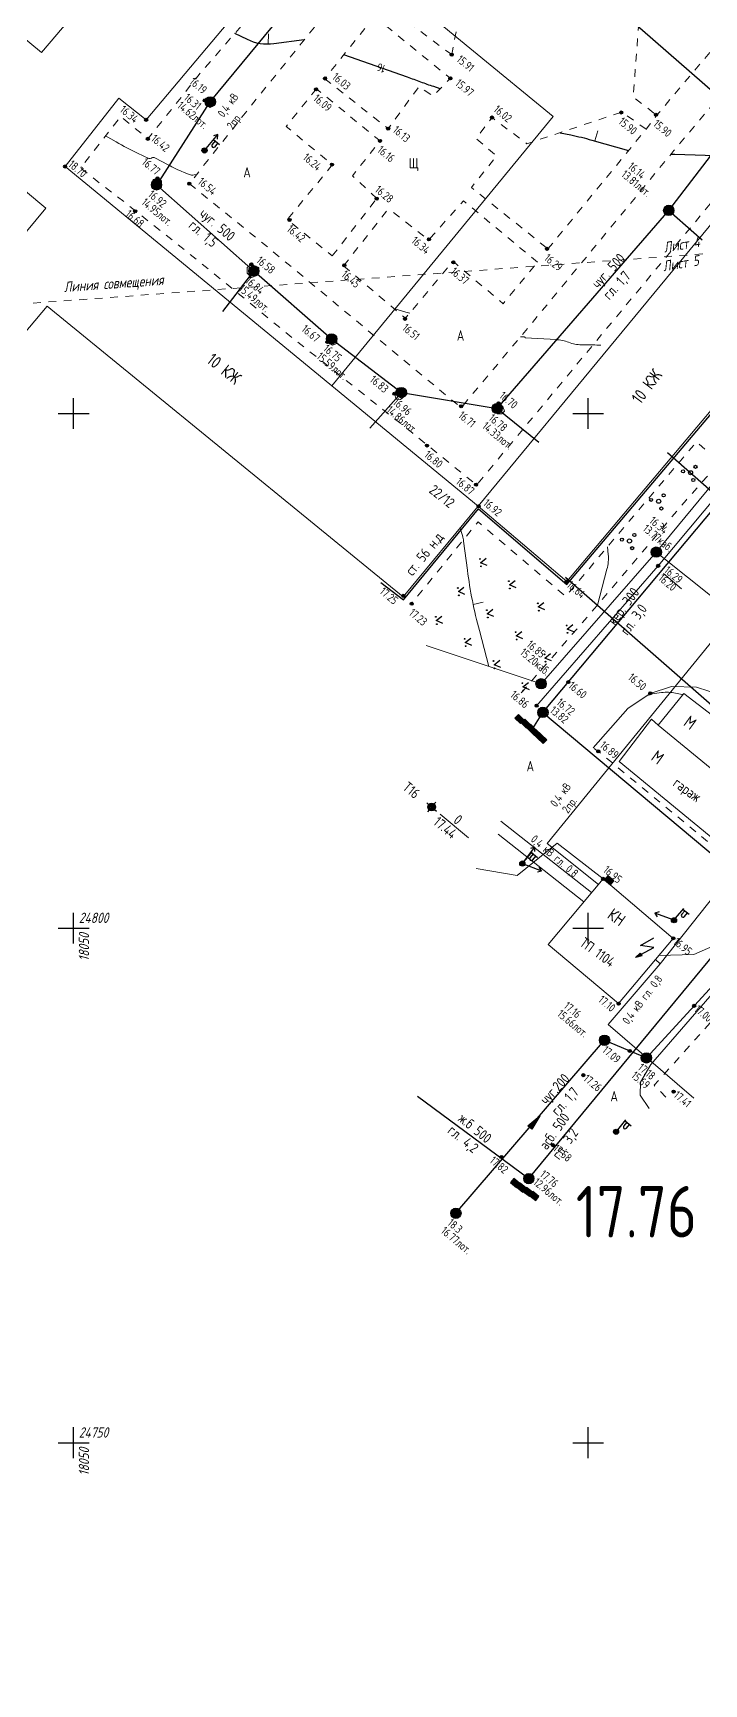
# Model space of a CAD drawing. Header units: metres. Extents: x 2491 to 4153, y 1142 to 2058.
# Drawn here: x 2638.1 to 2703.3, y 1732.8 to 1893.2 of the extents above; entities that cross this region are included whole.
import ezdxf
from ezdxf.enums import TextEntityAlignment as Align

# ---------------------------------------------------------------- set-up
doc = ezdxf.new("R2010")
doc.units = ezdxf.units.M
doc.linetypes.add('g5_01_5x1_5', pattern=[1.5, 0.75, -0.75])
for name, color, linetype, transparency in [('01_Геодезические пункты', 7, 'Continuous', 0.6), ('02_Сетка', 7, 'Continuous', 0.6), ('03_Здания и строения', 7, 'Continuous', 0.6), ('06_Инженерно-технические сооружения', 7, 'Continuous', 0.6), ('07_Объекты электропередачи', 7, 'Continuous', 0.6), ('10_Границы покрытий и угодий', 7, 'Continuous', 0.6), ('13_Растительность', 7, 'Continuous', 0.6), ('19_Горизонтали', 7, 'Continuous', 0.6), ('30_Канализация', 7, 'Continuous', 0.6), ('31_Водопровод', 7, 'Continuous', 0.6), ('32_Теплосеть', 7, 'Continuous', 0.6), ('33_Газопровод', 7, 'Continuous', 0.6), ('35_Телефон', 7, 'Continuous', 0.6), ('37_Кабель низкого напряжения', 7, 'Continuous', 0.6), ('38_Кабели высокого напряжения', 7, 'Continuous', 0.6), ('44_Крышки колодцев', 7, 'Continuous', 0.6), ('61_Отметки высоты поверхности', 7, 'Continuous', 0.6)]:
    doc.layers.add(name, color=color, linetype=linetype, transparency=transparency)
doc.layers.add('rastr', color=7, linetype='Continuous')
doc.layers.add('Сетка', color=7, linetype='Continuous')
doc.styles.add('LIKE11', font='GOST_0.TTF')
doc.styles.add('LIKE14', font='GOST_0.TTF')
doc.styles.add('LIKE17', font='GOST_0.TTF')
doc.styles.add('LIKE32', font='GOST_0.TTF')
doc.styles.add('LIKE36', font='GOST_0.TTF')
doc.styles.add('Line_GUGK', font='GOST_0.TTF')
doc.styles.add('pragmai.shx', font='GOST_0.TTF')
doc.styles.get("Standard").update_dxf_attribs({"font": 'GOST_0.TTF'})
doc.linetypes.add('g5_119_1', pattern='A,4,-1,[31,GUGK_2005.shx,S=0.1,R=0,X=0,Y=0],0.35,[31,GUGK_2005.shx,S=0.08,R=0,X=0,Y=0],3.3,[31,GUGK_2005.shx,S=0.08,R=180,X=0,Y=0],0.35,[31,GUGK_2005.shx,S=0.1,R=180,X=0,Y=0],-1', length=10)
doc.linetypes.add('g5_119_3', pattern='A,4,-1,[31,GUGK_2005.shx,S=0.1,R=0,X=0,Y=0],4,[31,GUGK_2005.shx,S=0.1,R=180,X=0,Y=0],-1', length=10)
doc.linetypes.add('g5_121_g', pattern='A,4,-0.4,["Г",Line_GUGK,S=1,R=0,X=0,Y=-0.5],-1.2,12', length=17.6)
doc.linetypes.add('g5_121_kl', pattern='A,4,-0.4,["Кл",Line_GUGK,S=1,R=0,X=0,Y=-0.5],-2.2,12', length=18.6)
doc.linetypes.add('g5_122_k', pattern='A,1,-1,1.5,-0.4,["К",Line_GUGK,S=1,R=0,X=0,Y=-0.5],-1.5,1.5,-1,4,-1,4,-1,3', length=20.9)
doc.linetypes.add('g5_122_kl', pattern='A,1,-1,1.5,-0.4,["Кл",Line_GUGK,S=1,R=0,X=0,Y=-0.5],-2.4,1.5,-1,4,-1,4,-1,3', length=21.8)
doc.linetypes.add('g5_122_t', pattern='A,1,-1,1.5,-0.4,["Т",Line_GUGK,S=1,R=0,X=0,Y=-0.5],-1.5,1.5,-1,4,-1,4,-1,3', length=20.9)
doc.linetypes.add('g5_122_v', pattern='A,1,-1,1.5,-0.4,["В",Line_GUGK,S=1,R=0,X=0,Y=-0.5],-1.5,1.5,-1,4,-1,4,-1,3', length=20.9)
doc.linetypes.add('g5_133_t', pattern='A,2,[27,GUGK_2005.shx,S=0.4,R=0,X=0,Y=0],2,-1,2,[27,GUGK_2005.shx,S=0.4,R=0,X=0,Y=0],2,-1,2,[27,GUGK_2005.shx,S=0.4,R=0,X=0,Y=0],2,-0.1,["V",Line_GUGK,S=1,R=0,X=0,Y=-0.5],-1', length=15.1)

# ---------------------------------------------------------------- blocks, each defined once
blk = doc.blocks.new('g5_012')
at = {"color": 92}
for points in [[(-1.5, 0), (1.5, 0)], [(0, -1.5), (0, 1.5)]]:
    blk.add_lwpolyline(points, dxfattribs=at)
blk = doc.blocks.new('g5_115_1')
at = {"color": 0}
for points in [[(0, 0), (2, 0)], [(1.65, -0.25), (2, 0), (1.65, 0.25)]]:
    blk.add_lwpolyline(points, dxfattribs=at)
blk = doc.blocks.new('g5_416')
at = {"color": 0}
blk.add_lwpolyline([(0.36, 0.6), (0, 0), (-0.36, 0.6)], dxfattribs=at)
for centre in [(-0.36, 0), (0.36, 0)]:
    blk.add_circle(centre, 0.0375, dxfattribs=at)
blk = doc.blocks.new('g5_117kb')
h = blk.add_hatch(color=255)
h.paths.add_polyline_path([(0.04, 0.04), (0.46, 0.04, 0.367426), (0.04, 0.46)])
h.paths.add_polyline_path([(-0.04, 0.46, 0.367426), (-0.46, 0.04), (-0.04, 0.04)])
h.paths.add_polyline_path([(-0.04, -0.04), (-0.46, -0.04, 0.367426), (-0.04, -0.46)])
h.paths.add_polyline_path([(0.04, -0.46, 0.367426), (0.46, -0.04), (0.04, -0.04)])
at = {"color": 0}
for points in [[(-0.5, 0), (0.5, 0)], [(0, 0.5), (0, -0.5)]]:
    blk.add_lwpolyline(points, dxfattribs=at)
blk.add_circle((0, 0), 0.5, dxfattribs=at)
blk = doc.blocks.new('g5_330')
blk.add_hatch(color=0).paths.add_polyline_path([(0.15, 0, 1), (-0.15, 0, 1)])
at = {"color": 0}
blk.add_circle((0, 0), 0.15, dxfattribs=at)
blk = doc.blocks.new('g5_110_1c')
h = blk.add_hatch(color=255)
edge = h.paths.add_edge_path()
edge.add_arc((0, 0), 0.212, 0, 360)
edge = h.paths.add_edge_path(flags=16)
edge.add_arc((0, 0), 0.0975, 0, 360)
h = blk.add_hatch(color=0)
edge = h.paths.add_edge_path()
edge.add_arc((0, 0), 0.06, 0, 360)
at = {"color": 0}
for p, q in [((0, 0.25), (0, 1.5)), ((0, 1.38), (0.75, 1.38))]:
    blk.add_line(p, q, dxfattribs=at)
blk.add_lwpolyline([(0.2, 1.38), (0.2, 0.93, 1.040016), (0.55, 0.93), (0.55, 1.38)], format="xyb", dxfattribs=at)
for radius in [0.25, 0.06]:
    blk.add_circle((0, 0), radius, dxfattribs=at)
blk = doc.blocks.new('g5_117sv')
h = blk.add_hatch(color=255)
h.paths.add_polyline_path([(-0.04, 0.46, 0.390634), (-0.46, 0, 0.11106), (-0.42, -0.2), (-0.04, 0.02)])
h.paths.add_polyline_path([(0.04, 0.02), (0.42, -0.2, 0.11106), (0.46, 0, 0.390634), (0.04, 0.46)])
h.paths.add_polyline_path([(-0.38, -0.26, 0.524447), (0.38, -0.26), (0, -0.04)])
at = {"color": 0}
for points in [[(0, 0.5), (0, 0)], [(0, 0), (-0.43, -0.25)], [(0.43, -0.25), (0, 0)]]:
    blk.add_lwpolyline(points, dxfattribs=at)
blk.add_circle((0, 0), 0.5, dxfattribs=at)
blk = doc.blocks.new('g5_394')
at = {"color": 0}
for centre, radius in [((0, 0), 0.2), ((0, 0.75), 0.15), ((-0.65, -0.37), 0.15), ((0.65, -0.37), 0.15)]:
    blk.add_circle(centre, radius, dxfattribs=at)
blk = doc.blocks.new('g5_117')
h = blk.add_hatch(color=255)
h.paths.add_polyline_path([(-0.3, 0.35), (0.35, -0.3, 0.177899), (0.46, 0, 0.639215)])
h.paths.add_polyline_path([(-0.35, 0.3, 0.177899), (-0.46, 0, 0.639215), (0.3, -0.35)])
at = {"color": 0}
blk.add_lwpolyline([(0.35, -0.35), (-0.35, 0.35)], dxfattribs=at)
blk.add_circle((0, 0), 0.5, dxfattribs=at)
blk = doc.blocks.new('g5_128a')
h = blk.add_hatch(color=255)
h.paths.add_polyline_path([(-0.1625, 0.2125), (-0.3375, 0.2125), (-0.3375, -0.2125), (-0.1625, -0.2125)])
h.paths.add_polyline_path([(0.0875, 0.2125), (-0.0875, 0.2125), (-0.0875, -0.2125), (0.0875, -0.2125)])
h.paths.add_polyline_path([(0.3375, 0.2125), (0.1625, 0.2125), (0.1625, -0.2125), (0.3375, -0.2125)])
at = {"color": 0}
blk.add_lwpolyline([(-0.375, -0.25), (0.375, -0.25), (0.375, 0.25), (-0.375, 0.25)], close=True, dxfattribs=at)
for points in [[(-0.125, -0.25), (-0.125, 0.25)], [(0.125, -0.25), (0.125, 0.25)]]:
    blk.add_lwpolyline(points, dxfattribs=at)
blk = doc.blocks.new('g5_113a')
blk.add_hatch(color=0).paths.add_polyline_path([(-0.375, 0), (0.375, 0), (0.375, 0.5), (-0.375, 0.5)])
at = {"color": 0}
blk.add_lwpolyline([(-0.375, 0), (0.375, 0), (0.375, 0.5), (-0.375, 0.5)], close=True, dxfattribs=at)
blk = doc.blocks.new('g5_112')
blk.add_hatch(color=0).paths.add_polyline_path([(0, 0), (0.08, 0.61), (0.36, 0.5)])
at = {"color": 0}
blk.add_lwpolyline([(0.22, 0.56), (0.75, 1.88), (-0.38, 1.2), (0.15, 2.6)], dxfattribs=at)
blk.add_lwpolyline([(0, 0), (0.08, 0.61), (0.36, 0.5)], close=True, dxfattribs=at)
blk = doc.blocks.new('g5_005_1')
h = blk.add_hatch(color=255)
edge = h.paths.add_edge_path()
edge.add_arc((0, 0), 0.338, 0, 360)
edge = h.paths.add_edge_path(flags=16)
edge.add_arc((0, 0), 0.1, 0, 360)
at = {"color": 0}
for p, q in [((-0.625, 0), (-0.375, 0)), ((0, 0.625), (0, 0.375)), ((0.375, 0), (0.625, 0)), ((0, -0.375), (0, -0.625))]:
    blk.add_line(p, q, dxfattribs=at)
for radius in [0.375, 0.0625]:
    blk.add_circle((0, 0), radius, dxfattribs=at)
blk = doc.blocks.new('g5_117kl')
h = blk.add_hatch(color=255)
h.paths.add_polyline_path([(0.42, 0.2, 0.633652), (-0.42, 0.2)])
h.paths.add_polyline_path([(-0.45, 0.12, 0.067116), (-0.46, 0, 0.067116), (-0.45, -0.12), (0.45, -0.12, 0.067116), (0.46, 0, 0.067116), (0.45, 0.12)])
h.paths.add_polyline_path([(-0.42, -0.2, 0.633652), (0.42, -0.2)])
at = {"color": 0}
for p, q in [((-0.47, 0.16), (0.47, 0.16)), ((-0.47, -0.16), (0.47, -0.16))]:
    blk.add_line(p, q, dxfattribs=at)
blk.add_circle((0, 0), 0.5, dxfattribs=at)
blk = doc.blocks.new('g5_122_3')
blk.add_hatch(color=0).paths.add_polyline_path([(0, -0.25), (0, 0.25), (1.5, 0)])
at = {"color": 0}
blk.add_lwpolyline([(0, -0.25), (0, 0.25), (1.5, 0), (0, -0.25)], dxfattribs=at)
blk = doc.blocks.new('g_scratch')
at = {"color": 0, "linetype": 'ByBlock', "lineweight": 15}
blk.add_line((0, 0), (1, 0), dxfattribs=at)

msp = doc.modelspace()

# ---------------------------------------------------------------- linework, layer by layer
at = {"layer": '01_Геодезические пункты', "color": 7, "lineweight": 20, "flags": 128}
msp.add_lwpolyline([(2680.4, 1815.04), (2677.65, 1817.33)], dxfattribs=at)
at = {"layer": '03_Здания и строения', "color": 7, "linetype": 'Continuous', "lineweight": 20, "flags": 128}
for points in [[(2681.34, 1847.26), (2641.2, 1880.25), (2646.41, 1886.89), (2649.08, 1884.79), (2676.67, 1917.59), (2676.81, 1917.74), (2667.77, 1925.36), (2667.7, 1925.18), (2638.91, 1891.34), (2617.85, 1908.78), (2610.62, 1900.19), (2639.34, 1876.2), (2633.67, 1869.41), (2629.85, 1872.5), (2596.41, 1832.67), (2602.19, 1827.79), (2603.05, 1828.76), (2605.67, 1826.57), (2639.47, 1866.67), (2674.07, 1838.45), (2681.34, 1847.26)], [(2708.11, 1879.64), (2681.34, 1847.26), (2689.95, 1839.93), (2717.16, 1872.19), (2708.11, 1879.64)], [(2698.84, 1825.97), (2701.32, 1829.06), (2710.12, 1822.33), (2707.34, 1819.02)], [(2709.99, 1816.67), (2707.34, 1819.02), (2698.84, 1825.97), (2698.2, 1826.56), (2695.05, 1822.45), (2706.7, 1812.86), (2709.99, 1816.67)], [(2693.49, 1811.05), (2700.31, 1805.26), (2695, 1798.92), (2688.15, 1804.68), (2693.49, 1811.05)]]:
    msp.add_lwpolyline(points, dxfattribs=at)
at = {"layer": '06_Инженерно-технические сооружения', "color": 7, "linetype": 'Continuous', "lineweight": 20, "flags": 128}
for points in [[(2654.78, 1886.68), (2655.28, 1886.97), (2655.73, 1886.63), (2655.68, 1886.24), (2655.31, 1885.98), (2654.85, 1886.29), (2654.78, 1886.68)], [(2649.76, 1878.99), (2650.18, 1879.1), (2650.57, 1878.87), (2650.57, 1878.23), (2650.07, 1877.95), (2649.59, 1878.31), (2649.76, 1878.99)], [(2659.3, 1870.74), (2660.04, 1870.45), (2659.87, 1869.67), (2659.32, 1869.48), (2658.89, 1869.9), (2658.9, 1870.43), (2659.3, 1870.74)], [(2666.69, 1863.19), (2666.74, 1863.73), (2667.17, 1863.91), (2667.58, 1863.63), (2667.62, 1863.06), (2667.19, 1862.91), (2666.69, 1863.19)], [(2673.21, 1858.18), (2673.54, 1858.71), (2674.03, 1858.72), (2674.41, 1858.12), (2673.79, 1857.6), (2673.37, 1857.65), (2673.21, 1858.18)], [(2683.33, 1857.25), (2683.73, 1856.94), (2683.89, 1856.48), (2683.64, 1856.21), (2683.2, 1856.22), (2682.88, 1856.79), (2683.33, 1857.25)]]:
    msp.add_lwpolyline(points, dxfattribs=at)
at = {"layer": '10_Границы покрытий и угодий', "color": 7, "linetype": 'g5_01_5x1_5', "lineweight": 20, "flags": 128}
for points in [[(2678.77, 1891.12), (2678.77, 1891.12), (2680.29, 1899.05), (2688.23, 1902.05), (2689.41, 1902.63), (2690.85, 1903.54), (2696.65, 1910.6), (2695.27, 1919.11), (2696.52, 1919.32), (2698.74, 1908.79), (2703.81, 1904.77), (2713.36, 1907.72), (2714.6, 1906.69), (2704.69, 1903.4), (2699.7, 1897.55), (2695.64, 1901.47), (2693.99, 1899.26), (2697.14, 1896.57), (2696.41, 1887.01), (2698.69, 1885.22)], [(2681.52, 1913.59), (2675.53, 1906.37), (2667.88, 1896.83), (2659.81, 1886.84), (2653.27, 1878.58), (2661.11, 1872.23), (2672.36, 1862.89), (2679.69, 1856.82), (2686.18, 1864.57), (2692.57, 1872.32), (2700.37, 1881.8), (2706.48, 1889.08), (2720.81, 1877.04), (2721.32, 1870.97), (2714.31, 1862.62), (2707.75, 1854.83), (2706.31, 1856.07), (2708.43, 1858.59), (2707.43, 1859.45), (2718.25, 1872.17), (2707.64, 1881.12), (2681.19, 1849.3), (2674.37, 1854.83), (2663.24, 1863.65), (2654.46, 1870.83), (2648.19, 1875.83), (2642.69, 1880.1), (2646.61, 1885.11), (2649.24, 1882.94), (2654.42, 1889.41), (2660.41, 1896.31), (2665.8, 1902.75), (2671.26, 1909.09), (2670.24, 1909.94)], [(2678.77, 1891.12), (2672.23, 1896.01)], [(2671.26, 1894.85), (2666.44, 1888.78)], [(2671.26, 1894.85), (2678.64, 1888.81)], [(2688.12, 1872.24), (2688.12, 1872.24), (2697.67, 1883.88), (2698.69, 1885.22), (2706.53, 1894.47), (2724.27, 1879.88), (2726.17, 1867.05)], [(2666.44, 1888.78), (2672.6, 1883.93), (2675.57, 1887.99), (2676.98, 1887.1), (2678.64, 1888.81)], [(2665.63, 1887.8), (2665.63, 1887.8), (2662.7, 1884.15), (2667.17, 1880.41), (2662.79, 1875.08), (2667.17, 1871.57)], [(2671.5, 1877.15), (2671.5, 1877.15), (2669.13, 1879.36), (2671.81, 1882.74), (2665.63, 1887.8)], [(2697.67, 1883.88), (2695.29, 1885.54), (2686.08, 1882.46), (2682.69, 1885.01), (2681.15, 1882.98), (2683.14, 1881.27), (2680.69, 1878.22), (2688.12, 1872.24)], [(2667.17, 1871.57), (2671.5, 1877.15)], [(2687.11, 1870.96), (2679.92, 1876.92), (2676.54, 1873.13), (2672.63, 1876.15)], [(2668.27, 1870.61), (2672.63, 1876.15)], [(2668.27, 1870.61), (2674.27, 1865.51), (2678.9, 1871.04), (2683.77, 1866.92), (2687.11, 1870.96)], [(2685.54, 1829.12), (2692.63, 1837.28), (2701.55, 1847.82), (2704.84, 1851.56), (2702.55, 1853.5), (2689.84, 1838.48), (2681.33, 1845.73), (2674.87, 1837.79)], [(2712.74, 1815.58), (2706.18, 1812.58), (2693.02, 1823.43), (2692.53, 1823.79)], [(2699.59, 1789.85), (2698.45, 1790.99), (2713.52, 1807.78), (2721.14, 1800.8), (2729.92, 1793.23), (2738.39, 1786.18), (2747.53, 1778.48), (2755.99, 1771.15), (2762.09, 1766.32), (2755.08, 1758.15), (2742.13, 1742.66), (2737.32, 1746.85)]]:
    msp.add_lwpolyline(points, dxfattribs=at)
at = {"layer": '10_Границы покрытий и угодий', "color": 7, "linetype": 'Continuous', "lineweight": 20, "flags": 128}
for points in [[(2687.02, 1827.87), (2698.84, 1841.46), (2710.91, 1855.9), (2719.88, 1866.66), (2726.14, 1866.89), (2740.11, 1867.57), (2742.18, 1868.26), (2743.53, 1869.33), (2746.48, 1872.64)], [(2712.06, 1823.37), (2704.95, 1828.89), (2702.56, 1829.67), (2700.15, 1829.73), (2698.07, 1829.06), (2695.89, 1827.58), (2692.53, 1823.79)], [(2714.28, 1811.62), (2698.13, 1793.01), (2697.11, 1791.3), (2697.08, 1790.02), (2697.98, 1788.73)]]:
    msp.add_lwpolyline(points, dxfattribs=at)
at = {"layer": '19_Горизонтали', "color": 32, "linetype": 'Continuous', "lineweight": 30, "elevation": 16, "flags": 128}
for points in [[(2664.44, 1892.57), (2661.48, 1892.17, -0.148645), (2658.91, 1892.58), (2657.69, 1893.18)], [(2677.66, 1887.8), (2677.03, 1888.01, -0.010478), (2675.78, 1888.45), (2675.76, 1888.46, 0.006024), (2674.48, 1888.92), (2668.28, 1891.1)], [(2689.3, 1883.53), (2690.34, 1883.32, -0.018166), (2692.4, 1882.82), (2695.97, 1881.81)], [(2709.91, 1878.16), (2710.02, 1878.16, 0.632364), (2710.06, 1878.24), (2707.74, 1881.02, -0.043239), (2707.71, 1881.08), (2707.71, 1881.08, 0.101622), (2707.67, 1881.12), (2707.66, 1881.12, 0.146732), (2707.6, 1881.15), (2707.21, 1881.17, 0.007304), (2706.36, 1881.21), (2700.47, 1881.41, 0.00783), (2700.19, 1881.42), (2700.05, 1881.42)]]:
    msp.add_lwpolyline(points, format="xyb", dxfattribs=at)
at = {"layer": '19_Горизонтали', "color": 32, "linetype": 'Continuous', "lineweight": 20, "flags": 128}
for points, elevation in [([(2645.14, 1883.23), (2646.16, 1882.64, 0.025132), (2648.24, 1881.55), (2649.35, 1881.04, 0.26945), (2649.58, 1881.06), (2649.62, 1881.09, -0.182837), (2649.77, 1881.13), (2649.77, 1881.13, -0.096907), (2649.93, 1881.08), (2651.21, 1880.4, 0.025597), (2652.72, 1879.69), (2653.26, 1879.47, 0.145033), (2653.74, 1879.43), (2653.98, 1879.48)], 16.5), ([(2673.14, 1866.47), (2674.32, 1866.11, 0.01234), (2674.57, 1866.04), (2674.7, 1866.01)], 16.5), ([(2693.27, 1862.91), (2692.88, 1862.91, -0.006603), (2692.12, 1862.92), (2691.38, 1862.93, -0.082107), (2690.14, 1863.17), (2690.14, 1863.17, 0.072477), (2688.91, 1863.43), (2685.93, 1863.61, -0.302818), (2685.9, 1863.64), (2685.9, 1863.64, 0.147853), (2685.86, 1863.68), (2685.86, 1863.69, 0.161936), (2685.81, 1863.7), (2685.45, 1863.71)], 16.5), ([(2682.39, 1831.68), (2681.46, 1835.17, -0.03293), (2680.3, 1841.03), (2679.93, 1843.85, 0.017288), (2679.89, 1844.12), (2679.89, 1844.12, 0.029231), (2679.82, 1844.39), (2679.58, 1845.12)], 17), ([(2692.93, 1837.64), (2693.86, 1841.13, 0.088539), (2693.99, 1842.57), (2693.92, 1843.3)], 16.5), ([(2701.21, 1828.92), (2701.2, 1828.93, 0.16151), (2701.16, 1828.95), (2700.52, 1829.09, 0.08761), (2699.17, 1829.14), (2698.26, 1829.01, 0.071793), (2697.9, 1828.9), (2697.72, 1828.82)], 16.5)]:
    msp.add_lwpolyline(points, format="xyb", dxfattribs=dict(at, elevation=elevation))
at = {"layer": '30_Канализация', "color": 12, "linetype": 'g5_122_k', "lineweight": 30, "flags": 128}
for points in [[(2656.54, 1866.18), (2659.53, 1870.09), (2650.1, 1878.44), (2655.31, 1886.53), (2665.24, 1898.58), (2674.32, 1911.16), (2675.36, 1912.68), (2679.17, 1916.24), (2681.02, 1918.09), (2691.36, 1928.73), (2695.14, 1929.83), (2702.08, 1924.07), (2714.54, 1913.92), (2727, 1903.17), (2744.33, 1888.75), (2756.73, 1878.66), (2759.88, 1882.38)], [(2675.36, 1912.68), (2706.9, 1885.14), (2726.58, 1869.58), (2721.73, 1864.5), (2752.84, 1837.96), (2757.48, 1834.51)], [(2699.87, 1875.99), (2706.9, 1885.14)], [(2683.19, 1856.74), (2699.87, 1875.99), (2703.11, 1873.13)], [(2659.54, 1870.1), (2667.1, 1863.5), (2673.88, 1858.29)], [(2670.81, 1854.83), (2673.88, 1858.29), (2683.19, 1856.74), (2687.23, 1853.46)], [(2679.18, 1778.55), (2693.63, 1795.36), (2697.69, 1793.65), (2715.3, 1812.83), (2729.14, 1801.61), (2757.48, 1834.51)]]:
    msp.add_lwpolyline(points, dxfattribs=at)
at = {"layer": '30_Канализация', "color": 42, "linetype": 'g5_122_kl', "lineweight": 30, "flags": 128}
for points in [[(2687.64, 1827.22), (2718.33, 1863.84)], [(2687.64, 1827.22), (2708.94, 1809.36)], [(2675.46, 1789.93), (2686.27, 1781.92), (2708.94, 1809.36)]]:
    msp.add_lwpolyline(points, dxfattribs=at)
at = {"layer": '30_Канализация', "color": 3, "linetype": 'g5_121_kl', "lineweight": 30, "flags": 128}
msp.add_lwpolyline([(2686.65, 1825.65), (2687.64, 1827.22)], dxfattribs=at)
at = {"layer": '31_Водопровод', "color": 94, "linetype": 'g5_122_v', "lineweight": 30, "flags": 128}
msp.add_lwpolyline([(2689.82, 1840.37), (2704.83, 1827.23), (2733.08, 1862.08)], dxfattribs=at)
at = {"layer": '32_Теплосеть', "color": 5, "linetype": 'g5_122_t', "lineweight": 30, "flags": 128}
msp.add_lwpolyline([(2699.75, 1852.47), (2708.12, 1845.1), (2713.08, 1851.48), (2722.19, 1844.33), (2739.18, 1864.89), (2750.13, 1856.3)], dxfattribs=at)
at = {"layer": '33_Газопровод', "color": 132, "linetype": 'g5_121_g', "lineweight": 30, "flags": 128}
msp.add_lwpolyline([(2671.9, 1839.84), (2674.1, 1838.14), (2681.37, 1846.98), (2689.96, 1839.64), (2716.67, 1871.2)], dxfattribs=at)
at = {"layer": '35_Телефон', "color": 6, "linetype": 'g5_133_t', "lineweight": 20, "flags": 128}
for points in [[(2717.33, 1897.73), (2733.35, 1884.72), (2698.66, 1842.79), (2687.46, 1830), (2676.28, 1833.71)], [(2698.66, 1842.79), (2753.14, 1799.33), (2758.94, 1806.45)]]:
    msp.add_lwpolyline(points, dxfattribs=at)
at = {"layer": '37_Кабель низкого напряжения', "color": 1, "linetype": 'g5_119_3', "lineweight": 20, "flags": 128}
for points in [[(2709.16, 1924.27), (2696.5, 1908.58), (2737.61, 1875.27), (2688.06, 1814.47), (2693.04, 1810.51)], [(2665.41, 1904.2), (2688.63, 1885.1), (2667.13, 1858.94)], [(2699.04, 1802.78), (2757.13, 1875.98), (2745.66, 1885.54), (2749.75, 1890.27)], [(2692.37, 1809.71), (2683.54, 1816.66)], [(2693.49, 1811.05), (2689.02, 1814.52), (2685.13, 1811.36), (2681.16, 1812.06)], [(2691.6, 1808.8), (2683.29, 1815.39)], [(2698.58, 1803.2), (2699.04, 1802.78), (2693.97, 1796.88), (2702.31, 1789.74)]]:
    msp.add_lwpolyline(points, dxfattribs=at)
at = {"layer": '38_Кабели высокого напряжения', "color": 1, "linetype": 'g5_119_1', "lineweight": 20, "flags": 128}
msp.add_lwpolyline([(2698.91, 1803.6), (2702.3, 1803.69), (2707.09, 1805.81), (2711.33, 1806.6), (2717.48, 1804.8), (2762.71, 1766.32), (2767.8, 1764.39), (2774.39, 1763.07), (2778.4, 1764.62), (2780.99, 1764.98), (2785.6, 1763.51), (2823.33, 1732.82), (2825.58, 1735.45)], dxfattribs=at)
at = {"layer": '61_Отметки высоты поверхности', "color": 7, "linetype": 'Continuous', "lineweight": 5, "flags": 128}
msp.add_lwpolyline([(2699.37, 1840.72), (2701.12, 1839.22)], dxfattribs=at)
at = {"layer": 'rastr', "color": 5, "linetype": 'g5_01_5x1_5', "lineweight": 20, "flags": 128}
msp.add_lwpolyline([(2627.62, 1866.21), (2792.72, 1878.33)], dxfattribs=at)

# ---------------------------------------------------------------- block references
at = {"layer": '01_Геодезические пункты', "color": 7, "linetype": 'Continuous', "lineweight": 20, "rotation": 320.2244407250127}
msp.add_blockref('g5_005_1', (2676.82, 1818.03, 17.45), dxfattribs=at)
at = {"layer": '02_Сетка', "color": 92, "linetype": 'Continuous', "lineweight": 15, "ltscale": 0.5}
for p in [(2642.03, 1856.26), (2692.03, 1856.26), (2642.03, 1806.26), (2692.03, 1806.26), (2642.03, 1756.26), (2692.03, 1756.26)]:
    msp.add_blockref('g5_012', p, dxfattribs=at)
at = {"layer": '06_Инженерно-технические сооружения', "color": 7, "linetype": 'Continuous', "lineweight": 20}
for p, rotation in [((2685.35, 1826.57, 16.76), 315.8459224485107), ((2685.96, 1826.13, 16.73), 315.8459222222222), ((2686.52, 1825.62, 16.75), 315.8459222222222), ((2687.05, 1825.12, 16.76), 315.8459222222222), ((2687.56, 1824.62, 16.76), 315.8459222222222), ((2684.94, 1781.5, 17.67), 321.6950619219023), ((2685.56, 1781.05, 17.67), 320.7933090504353), ((2686.18, 1780.64, 17.77), 322.4517867792394), ((2686.8, 1780.23, 17.79), 322.2173429107316)]:
    msp.add_blockref('g5_128a', p, dxfattribs=dict(at, rotation=rotation))
at = {"layer": '07_Объекты электропередачи', "color": 7, "linetype": 'Continuous', "lineweight": 20}
for name, p, rotation in [('g5_110_1c', (2654.75, 1881.81), 320.2655211251469), ('g5_115_1', (2654.75, 1881.81, 16.39), 50.31307904909237), ('g5_115_1', (2685.64, 1812.53, 17.31), 52.51059679189558), ('g5_110_1c', (2685.64, 1812.53, 17.32), 320.2244407250127), ('g5_115_1', (2685.64, 1812.53, 17.32), 339.491547412249), ('g5_113a', (2693.91, 1810.7), 320.1306380070104), ('g5_115_1', (2700.38, 1807.02, 16.9), 159.4915424032926), ('g5_110_1c', (2700.38, 1807.02, 16.9), 320.2244407250127), ('g5_112', (2696.64, 1803.4), 320.2655211251469), ('g5_110_1c', (2694.75, 1786.47, 17.42), 320.2244407250127)]:
    msp.add_blockref(name, p, dxfattribs=dict(at, rotation=rotation))
at = {"layer": '13_Растительность', "color": 92, "linetype": 'Continuous', "lineweight": 20, "rotation": 320.2655211251469}
for p in [(2701.99, 1850.5), (2698.89, 1847.73), (2696.05, 1843.87)]:
    msp.add_blockref('g5_394', p, dxfattribs=at)
at = {"layer": '13_Растительность', "color": 92, "linetype": 'Continuous', "lineweight": 20, "ltscale": 0.5, "rotation": 277.5631784342272}
for p in [(2681.57, 1841.76), (2684.38, 1839.61), (2679.42, 1838.95), (2677.27, 1836.14), (2682.23, 1836.8), (2687.19, 1837.46), (2685.04, 1834.65), (2689.99, 1835.31), (2680.08, 1834), (2682.89, 1831.85), (2687.84, 1832.5), (2685.69, 1829.7)]:
    msp.add_blockref('g5_416', p, dxfattribs=at)
at = {"layer": '19_Горизонтали', "color": 32, "linetype": 'Continuous', "lineweight": -3}
for p, rotation in [((2660.95, 1892.13, 16), 89.30057747309053), ((2692.69, 1882.74, 16), 74.23365827728429), ((2680.86, 1837.71, 17), 11.55717184928181)]:
    msp.add_blockref('g_scratch', p, dxfattribs=dict(at, rotation=rotation))
at = {"layer": '30_Канализация', "color": 7, "linetype": 'Continuous', "lineweight": 20, "rotation": 49.31975097771907}
msp.add_blockref('g5_122_3', (2686.36, 1786.9), dxfattribs=at)
at = {"layer": '44_Крышки колодцев', "color": 7, "linetype": 'Continuous', "lineweight": 20, "rotation": 320.2244407250127}
for name, p in [('g5_117kb', (2655.31, 1886.53, 16.31)), ('g5_117kb', (2650.08, 1878.48, 16.92)), ('g5_117kb', (2699.87, 1875.99, 16.14)), ('g5_117kb', (2659.54, 1870.1, 16.84)), ('g5_117kb', (2667.1, 1863.5, 16.75)), ('g5_117kb', (2673.88, 1858.29, 16.96)), ('g5_117kb', (2683.19, 1856.74, 16.78)), ('g5_117sv', (2698.66, 1842.79, 16.34)), ('g5_117sv', (2687.46, 1830, 16.85)), ('g5_117', (2687.64, 1827.22, 16.72)), ('g5_117kb', (2693.63, 1795.36, 17.16)), ('g5_117kb', (2697.69, 1793.65, 17.18)), ('g5_117kl', (2686.27, 1781.92, 17.76)), ('g5_117kb', (2679.18, 1778.55, 18.3))]:
    msp.add_blockref(name, p, dxfattribs=at)
at = {"layer": '61_Отметки высоты поверхности', "color": 7, "linetype": 'Continuous', "lineweight": 20}
for p, rotation in [((2678.77, 1891.12), 320.1837874390728), ((2665.59, 1887.75), 320.1837874390728), ((2666.45, 1888.8), 320.1837874390728), ((2678.64, 1888.81), 320.1837874390728), ((2654.78, 1886.68, 16.19), 320.2244407250127), ((2649.08, 1884.79), 320.1837874390728), ((2682.69, 1885.01), 320.1837874390728), ((2695.25, 1885.5), 320.1837874390728), ((2698.62, 1885.28), 320.1837874390728), ((2649.24, 1882.94), 320.1837874390728), ((2672.6, 1883.93), 320.1837874390728), ((2671.81, 1882.74), 320.1837874390728), ((2641.2, 1880.25), 320.1837874390728), ((2667.13, 1880.44), 320.1837874390728), ((2650.18, 1879.1, 16.77), 320.2244407250127), ((2653.27, 1878.58), 320.1837874390728), ((2671.48, 1877.13), 320.1837874390728), ((2648.01, 1875.9), 320.1837874390728), ((2663.01, 1875.06), 320.1837874390728), ((2676.56, 1873.17), 320.1837874390728), ((2688.03, 1872.25), 320.1837874390728), ((2659.3, 1870.74, 16.58), 320.2244407250127), ((2668.33, 1870.65), 320.1837874390728), ((2678.94, 1870.94), 320.1837874390728), ((2674.23, 1865.45), 320.1837874390728), ((2666.69, 1863.19, 16.67), 320.2244407250127), ((2673.21, 1858.18, 16.83), 320.2244407250127), ((2683.33, 1857.25, 16.7), 320.2244407250127), ((2679.69, 1856.96), 320.1837874390728), ((2676.37, 1853.14), 320.1837874390728), ((2681.14, 1849.34), 320.1837874390728), ((2681.39, 1847.24), 320.1837874390728), ((2698.84, 1841.46, 16.2), 320.2244407250127), ((2689.95, 1839.93, 16.64), 320.2244407250127), ((2674.07, 1838.54), 320.1837874390728), ((2674.89, 1837.77), 320.1837874390728), ((2690.11, 1830.16, 16.6), 320.2244407250127), ((2698.07, 1829.06), 320.1837874390728), ((2687.02, 1827.87, 16.68), 320.2244407250127), ((2687.63, 1827.23, 13.82), 320.2244407250127), ((2693.02, 1823.43, 16.89), 320.2244407250127), ((2693.49, 1811.05, 16.95), 320.2244407250127), ((2700.31, 1805.26, 16.95), 320.2244407250127), ((2695, 1798.92, 17.1), 320.2244407250127), ((2702.34, 1798.71, 17), 320.2244407250127), ((2696.07, 1794.33, 17.09), 320.2244407250127), ((2691.56, 1791.97, 17.26), 320.2244407250127), ((2700.34, 1790.37, 17.41), 320.2244407250127), ((2688.62, 1785.17, 17.59), 320.2244407250127), ((2683.61, 1784.02, 17.82), 320.2244407250127)]:
    msp.add_blockref('g5_330', p, dxfattribs=dict(at, rotation=rotation))

# ---------------------------------------------------------------- texts
at = {"color": 7, "linetype": 'Continuous', "lineweight": 15, "ltscale": 0.5, "style": 'LIKE11'}
for s, p in [('14.62лот.', (2652.03, 1886.04)), ('16.31', (2652.67, 1886.81)), ('13.81лот.', (2695.18, 1879.36)), ('16.14', (2695.82, 1880.13)), ('14.95лот.', (2648.55, 1876.64)), ('16.92', (2649.19, 1877.41)), ('15.49лот.', (2658, 1868.25)), ('16.84', (2658.64, 1869.02)), ('16.75', (2666.21, 1862.43)), ('15.59лот.', (2665.57, 1861.66)), ('16.96', (2672.99, 1857.22)), ('14.86лот.', (2672.35, 1856.45)), ('16.78', (2682.29, 1855.67)), ('14.33лот.', (2681.66, 1854.9)), ('16.34', (2697.91, 1845.71)), ('13.77каб.', (2697.27, 1844.94)), ('15.20каб.', (2685.34, 1832.91)), ('16.85', (2685.98, 1833.68)), ('16.72', (2688.89, 1828.06)), ('13.82', (2688.25, 1827.29)), ('15.66лот.', (2688.95, 1797.79)), ('17.16', (2689.59, 1798.56)), ('15.69', (2696.15, 1791.81)), ('17.18', (2696.79, 1792.58)), ('17.76', (2687.28, 1782.21)), ('12.96лот.', (2686.64, 1781.44)), ('16.77лот.', (2677.65, 1776.71)), ('18.3', (2678.29, 1777.48))]:
    msp.add_text(s, height=0.8, rotation=320.2244, dxfattribs=at).set_placement(p)
at = {"color": 6, "linetype": 'ByBlock', "lineweight": 60, "insert": (2690.84, 1781.21), "char_height": 5, "attachment_point": 1}
msp.add_mtext_dynamic_manual_height_columns('17.76', width=22.4107, gutter_width=12.5, heights=[0], dxfattribs=at)
at = {"layer": '01_Геодезические пункты', "color": 7, "linetype": 'Continuous', "lineweight": 20, "ltscale": 0.5, "style": 'LIKE36'}
for s, p in [('T16', (2673.91, 1819.8)), ('17.44', (2676.9, 1816.4)), ('0', (2678.86, 1816.59))]:
    msp.add_text(s, height=1, rotation=320.2244, dxfattribs=at).set_placement(p)
at = {"layer": '03_Здания и строения', "color": 7, "linetype": 'Continuous', "lineweight": 15}
for s, height, rotation, style, p in [('10 КЖ', 1.2, 321.0125, 'LIKE14', (2654.87, 1861.27)), ('10 КЖ', 1.2, 52.9965, 'LIKE14', (2697.12, 1857.08)), ('22/12', 1, 321.5503, 'LIKE36', (2676.49, 1848.64)), ('М', 1.2, 324.1028, 'LIKE14', (2701.21, 1826.01)), ('М', 1.2, 324.1028, 'LIKE14', (2698.05, 1822.65)), ('гараж', 1, 324.1028, 'LIKE11', (2700.19, 1820.15)), ('КН', 1.2, 324.1028, 'LIKE14', (2693.8, 1807.31)), ('ТП 1104', 1, 324.1028, 'LIKE11', (2691.14, 1804.61))]:
    msp.add_text(s, height=height, rotation=rotation, dxfattribs=dict(at, style=style)).set_placement(p)
at = {"layer": '07_Объекты электропередачи', "color": 7, "linetype": 'Continuous', "lineweight": 15, "style": 'LIKE11'}
for s, rotation, p in [('0,4 кВ', 53.6766, (2656.6, 1884.96)), ('2пр.', 53.6766, (2657.49, 1883.78)), ('0,4 кВ', 53.5286, (2688.92, 1817.95)), ('2пр.', 53.5286, (2690.07, 1817.34))]:
    msp.add_text(s, height=0.8, rotation=rotation, dxfattribs=at).set_placement(p)
at = {"layer": '10_Границы покрытий и угодий', "color": 7, "linetype": 'Continuous', "lineweight": 15, "style": 'LIKE11'}
for s, p in [('А', (2658.52, 1879.19)), ('Щ', (2674.6, 1880.07)), ('А', (2679.27, 1863.33)), ('А', (2686.05, 1821.5)), ('А', (2694.2, 1789.42))]:
    msp.add_text(s, height=1, dxfattribs=at).set_placement(p)
at = {"layer": '19_Горизонтали', "color": 32, "linetype": 'Continuous', "lineweight": 15, "style": 'pragmai.shx'}
msp.add_text('16', height=0.8, rotation=160.6912, dxfattribs=at).set_placement((2671.91, 1889.82, 16), align=Align.MIDDLE_CENTER)
at = {"layer": '30_Канализация', "color": 12, "linetype": 'Continuous', "lineweight": 15, "style": 'LIKE32'}
for s, rotation, p in [('чуг. 500', 319.2676, (2654.16, 1875.52)), ('гл. 1,5', 319.2676, (2653.11, 1874.39)), ('чуг. 500', 46.9063, (2693, 1868.33)), ('гл. 1,7', 46.9063, (2694.09, 1867.23)), ('чуг.200', 46.9063, (2687.98, 1789.04)), ('гл. 1,7', 46.9063, (2689.07, 1787.94))]:
    msp.add_text(s, height=1, rotation=rotation, dxfattribs=at).set_placement(p)
at = {"layer": '30_Канализация', "color": 42, "linetype": 'Continuous', "lineweight": 15, "style": 'LIKE32'}
for s, rotation, p in [('кер. 300', 53.3085, (2694.65, 1835.6)), ('гл. 3,0', 53.3085, (2695.86, 1834.63)), ('гл. 4,2', 320.6203, (2678.29, 1786.44)), ('ж.б 500', 320.6203, (2679.32, 1787.59)), ('асб. 500', 54.4627, (2688.01, 1784.63)), ('гл. 3,2', 54.4627, (2689.23, 1783.68))]:
    msp.add_text(s, height=1, rotation=rotation, dxfattribs=at).set_placement(p)
at = {"layer": '33_Газопровод', "color": 132, "linetype": 'Continuous', "lineweight": 15, "style": 'LIKE32'}
msp.add_text('ст. 56 н.д', height=1, rotation=50.8451, dxfattribs=at).set_placement((2674.95, 1840.41))
at = {"layer": '37_Кабель низкого напряжения', "color": 1, "linetype": 'Continuous', "lineweight": 15, "style": 'LIKE32'}
for rotation, p in [(319.4426, (2686.39, 1814.77)), (52.7486, (2695.92, 1796.84))]:
    msp.add_text('0,4 кВ гл. 0,8', height=0.8, rotation=rotation, dxfattribs=at).set_placement(p)
at = {"layer": '61_Отметки высоты поверхности', "color": 7, "linetype": 'Continuous', "lineweight": 15, "ltscale": 0.5, "style": 'LIKE17'}
for s, rotation, p in [('15.91', 320.1838, (2679.18, 1890.53, -14.74)), ('16.19', 320.2244, (2653.21, 1888.37)), ('16.03', 320.1838, (2667.09, 1888.82, -14.74)), ('15.97', 320.1838, (2679.05, 1888.21, -14.74)), ('16.09', 320.1838, (2665.25, 1886.74, -14.74)), ('16.34', 320.1838, (2646.44, 1885.64, -14.74)), ('16.02', 320.1838, (2682.77, 1885.67, -14.74)), ('15.90', 320.1838, (2694.91, 1884.49, -14.74)), ('15.90', 320.1838, (2698.28, 1884.26, -14.74)), ('16.42', 320.1838, (2649.48, 1882.82, -14.74)), ('16.13', 320.1838, (2672.97, 1883.66, -14.74)), ('16.24', 320.1838, (2664.23, 1881, -14.74)), ('16.16', 320.1838, (2671.47, 1881.73, -14.74)), ('18.70', 320.1838, (2641.44, 1880.33, -14.74)), ('16.77', 320.2244, (2648.58, 1880.54)), ('16.54', 320.1838, (2654.02, 1878.64, -14.74)), ('16.28', 320.1838, (2671.23, 1877.87, -14.74)), ('16.68', 320.1838, (2646.98, 1875.5)), ('16.42', 320.1838, (2662.67, 1874.04, -14.74)), ('16.34', 320.1838, (2674.78, 1872.91, -14.74)), ('16.58', 320.2244, (2659.71, 1870.99)), ('16.37', 320.1838, (2678.59, 1869.92, -14.74)), ('16.29', 320.1838, (2687.69, 1871.23, -14.74)), ('16.45', 320.1838, (2667.98, 1869.63, -14.74)), ('16.67', 320.2244, (2664.1, 1864.33)), ('16.51', 320.1838, (2673.89, 1864.44, -14.74)), ('16.83', 320.2244, (2670.74, 1859.42)), ('16.70', 320.2244, (2683.33, 1857.85)), ('16.71', 320.1838, (2679.34, 1855.95, -14.74)), ('16.80', 320.1838, (2676.03, 1852.12, -14.74)), ('16.87', 320.1838, (2679.1, 1849.5, -14.74)), ('16.92', 320.1838, (2681.77, 1847.41, -14.74)), ('16.29', 320.2244, (2699.35, 1840.89)), ('16.64', 320.2244, (2689.88, 1839.46)), ('16.20', 320.2244, (2698.78, 1840.13)), ('17.25', 320.1838, (2671.7, 1838.84, -14.74)), ('17.23', 320.1838, (2674.55, 1836.75, -14.74)), ('16.60', 320.2244, (2690.04, 1829.69)), ('16.50', 320.1838, (2695.83, 1830.48, -14.74)), ('16.86', 320.2244, (2684.39, 1828.79)), ('16.89', 320.2244, (2693.1, 1823.89)), ('16.95', 320.2244, (2693.43, 1811.78)), ('16.95', 320.2244, (2700.24, 1804.79)), ('17.10', 320.2244, (2692.95, 1799.17)), ('17.00', 320.2244, (2702.28, 1798.25)), ('17.09', 320.2244, (2693.33, 1794.27)), ('17.26', 320.2244, (2691.5, 1791.51)), ('17.41', 320.2244, (2700.27, 1789.9)), ('17.58', 320.2244, (2688.56, 1784.71)), ('17.82', 320.2244, (2682.39, 1783.55))]:
    msp.add_text(s, height=0.8, rotation=rotation, dxfattribs=at).set_placement(p)
at = {"layer": 'rastr', "color": 5, "linetype": 'Continuous', "lineweight": 15, "oblique": 15}
for s, rotation, p in [('Лист 4', 9.3311, (2699.45, 1871.89)), ('Лист 5', 9.3311, (2699.37, 1870.07)), ('Линия совмещения', 4.1753, (2641.1, 1868.04))]:
    msp.add_text(s, height=1, rotation=rotation, dxfattribs=at).set_placement(p)
at = {"layer": 'Сетка', "color": 3, "oblique": 15}
for s, p in [('24800', (2642.53, 1806.76)), ('24750', (2642.53, 1756.76))]:
    msp.add_text(s, height=1, dxfattribs=at).set_placement(p)
for p in [(2642.53, 1805.76), (2642.53, 1755.76)]:
    msp.add_text('18050', height=1, rotation=90, dxfattribs=at).set_placement(p, align=Align.TOP_RIGHT)

doc.saveas('drawing.dxf')
